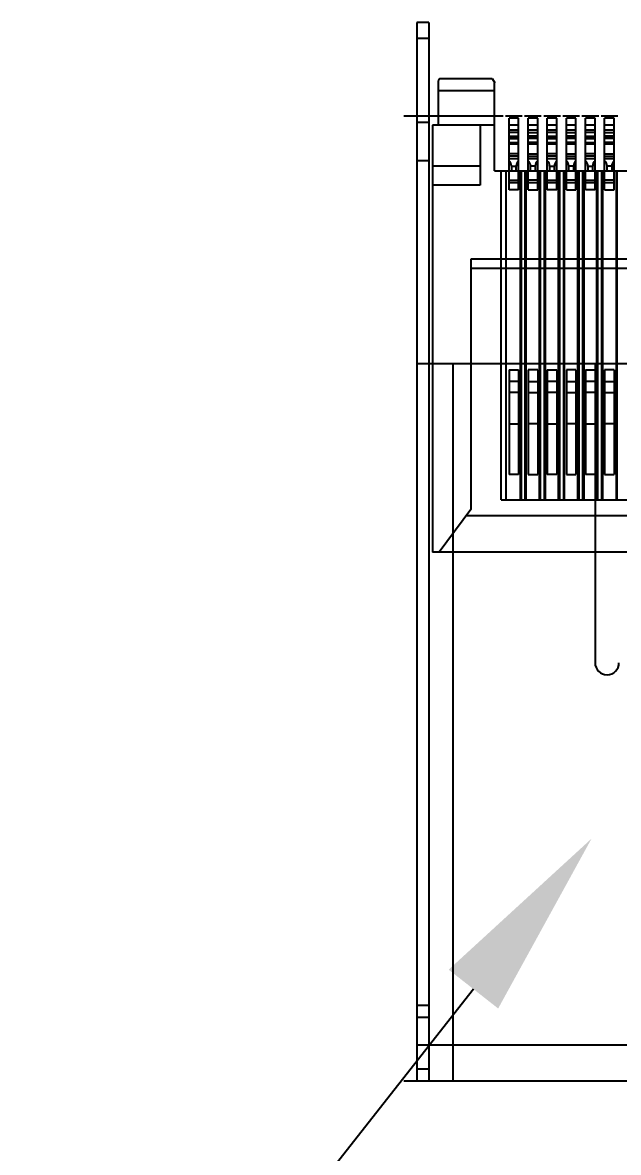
# Model space of a CAD drawing. Header units: millimetres. Extents: x 753 to 1632, y 352 to 973.
# Drawn here: x 1016.78 to 1029.24, y 646.14 to 669.77 of the extents above; entities that cross this region are included whole.
import ezdxf
from ezdxf import colors
from ezdxf.entities.mleader import LeaderData, LeaderLine
from ezdxf.math import Vec2, Vec3

# ---------------------------------------------------------------- set-up
doc = ezdxf.new("R2010")
doc.units = ezdxf.units.MM
doc.header["$LTSCALE"] = 30.734
doc.linetypes.add('HIDDEN', pattern=[0.2, 0.1, -0.1])
doc.layers.get('0').update_dxf_attribs({"linetype": 'CONTINUOUS'})
doc.layers.add('5_ALL_CURVES', color=7, linetype='CONTINUOUS')
doc.layers.add('CURVES', color=7, linetype='CONTINUOUS')
doc.styles.get("Standard").update_dxf_attribs({"font": 'txt', "width": 0.85})

msp = doc.modelspace()

# ---------------------------------------------------------------- linework, layer by layer
at = {"color": 8, "linetype": 'Continuous'}
for p, q in [((1025.02568, 669.7712), (1025.02568, 647.63169)), ((1025.27568, 669.7712), (1025.02568, 669.7712)), ((1025.27568, 669.7712), (1025.27568, 647.63169)), ((1025.27568, 669.4412), (1025.02568, 669.4412)), ((1025.50068, 668.60169), (1025.47765, 668.5618)), ((1025.47768, 667.62329), (1025.47768, 668.56185)), ((1025.50068, 668.60169), (1026.60068, 668.60169)), ((1026.60068, 668.60169), (1026.65119, 668.51421)), ((1026.65068, 666.67049), (1026.65068, 668.51509)), ((1026.65068, 668.34188), (1025.47768, 668.34188)), ((1025.27568, 667.81169), (1025.02568, 667.81169)), ((1026.95068, 666.27049), (1026.95068, 667.77569)), ((1027.15068, 667.77569), (1026.95068, 667.77569)), ((1027.15068, 666.27049), (1027.15068, 667.77569)), ((1027.35068, 666.27049), (1027.35068, 667.77569)), ((1027.55068, 667.77569), (1027.35068, 667.77569)), ((1027.55068, 666.27049), (1027.55068, 667.77569)), ((1027.75068, 666.27049), (1027.75068, 667.77569)), ((1027.95068, 667.77569), (1027.75068, 667.77569)), ((1027.95068, 666.27049), (1027.95068, 667.77569)), ((1028.15068, 666.27049), (1028.15068, 667.77569)), ((1028.35068, 667.77569), (1028.15068, 667.77569)), ((1028.35068, 666.27049), (1028.35068, 667.77569)), ((1028.55068, 666.27049), (1028.55068, 667.77569)), ((1028.75068, 667.77569), (1028.55068, 667.77569)), ((1028.75068, 666.27049), (1028.75068, 667.77569)), ((1028.95068, 666.27049), (1028.95068, 667.77569)), ((1029.15068, 667.77569), (1028.95068, 667.77569)), ((1029.15068, 666.27049), (1029.15068, 667.77569)), ((1025.02568, 667.68669), (1025.27568, 667.68669)), ((1025.35068, 667.62329), (1025.35068, 658.69869)), ((1026.65068, 667.62329), (1025.35068, 667.62329)), ((1026.35068, 667.62329), (1026.35068, 666.37329)), ((1027.15068, 667.62329), (1026.95068, 667.62329)), ((1027.55068, 667.62329), (1027.35068, 667.62329)), ((1027.95068, 667.62329), (1027.75068, 667.62329)), ((1028.35068, 667.62329), (1028.15068, 667.62329)), ((1028.75068, 667.62329), (1028.55068, 667.62329)), ((1029.15068, 667.62329), (1028.95068, 667.62329)), ((1027.15068, 667.52329), (1026.95068, 667.52329)), ((1027.15068, 667.46951), (1026.95068, 667.46951)), ((1026.95068, 667.3988), (1027.15068, 667.3988)), ((1027.15068, 667.37569), (1026.95068, 667.37569)), ((1026.95068, 667.3464), (1027.15068, 667.3464)), ((1027.55068, 667.52329), (1027.35068, 667.52329)), ((1027.35068, 667.46951), (1027.55068, 667.46951)), ((1027.55068, 667.3988), (1027.35068, 667.3988)), ((1027.55068, 667.37569), (1027.35068, 667.37569)), ((1027.55068, 667.3464), (1027.35068, 667.3464)), ((1027.95068, 667.52329), (1027.75068, 667.52329)), ((1027.95068, 667.46951), (1027.75068, 667.46951)), ((1027.75068, 667.3988), (1027.95068, 667.3988)), ((1027.95068, 667.37569), (1027.75068, 667.37569)), ((1027.75068, 667.3464), (1027.95068, 667.3464)), ((1028.35068, 667.52329), (1028.15068, 667.52329)), ((1028.15068, 667.46951), (1028.35068, 667.46951)), ((1028.35068, 667.3988), (1028.15068, 667.3988)), ((1028.35068, 667.37569), (1028.15068, 667.37569)), ((1028.35068, 667.3464), (1028.15068, 667.3464)), ((1028.75068, 667.52329), (1028.55068, 667.52329)), ((1028.75068, 667.46951), (1028.55068, 667.46951)), ((1028.55068, 667.3988), (1028.75068, 667.3988)), ((1028.75068, 667.37569), (1028.55068, 667.37569)), ((1028.55068, 667.3464), (1028.75068, 667.3464)), ((1029.15068, 667.52329), (1028.95068, 667.52329)), ((1028.95068, 667.46951), (1029.15068, 667.46951)), ((1029.15068, 667.3988), (1028.95068, 667.3988)), ((1029.15068, 667.37569), (1028.95068, 667.37569)), ((1029.15068, 667.3464), (1028.95068, 667.3464)), ((1026.95068, 667.26034), (1027.15068, 667.26034)), ((1027.15068, 667.25498), (1026.95068, 667.25498)), ((1027.15068, 667.22569), (1026.95068, 667.22569)), ((1027.55068, 667.26034), (1027.35068, 667.26034)), ((1027.35068, 667.25498), (1027.55068, 667.25498)), ((1027.55068, 667.22569), (1027.35068, 667.22569)), ((1027.75068, 667.26034), (1027.95068, 667.26034)), ((1027.95068, 667.25498), (1027.75068, 667.25498)), ((1027.95068, 667.22569), (1027.75068, 667.22569)), ((1028.35068, 667.26034), (1028.15068, 667.26034)), ((1028.15068, 667.25498), (1028.35068, 667.25498)), ((1028.35068, 667.22569), (1028.15068, 667.22569)), ((1028.55068, 667.26034), (1028.75068, 667.26034)), ((1028.75068, 667.25498), (1028.55068, 667.25498)), ((1028.75068, 667.22569), (1028.55068, 667.22569)), ((1029.15068, 667.26034), (1028.95068, 667.26034)), ((1028.95068, 667.25498), (1029.15068, 667.25498)), ((1029.15068, 667.22569), (1028.95068, 667.22569)), ((1025.27568, 666.87835), (1025.02568, 666.87835)), ((1027.15068, 667.02833), (1026.95068, 667.02833)), ((1027.15068, 666.97907), (1026.95068, 666.97907)), ((1027.15068, 666.92049), (1026.95068, 666.92049)), ((1027.35068, 667.02833), (1027.55068, 667.02833)), ((1027.35068, 666.97907), (1027.55068, 666.97907)), ((1027.55068, 666.92049), (1027.35068, 666.92049)), ((1027.95068, 667.02833), (1027.75068, 667.02833)), ((1027.95068, 666.97907), (1027.75068, 666.97907)), ((1027.95068, 666.92049), (1027.75068, 666.92049)), ((1028.15068, 667.02833), (1028.35068, 667.02833)), ((1028.15068, 666.97907), (1028.35068, 666.97907)), ((1028.35068, 666.92049), (1028.15068, 666.92049)), ((1028.75068, 667.02833), (1028.55068, 667.02833)), ((1028.75068, 666.97907), (1028.55068, 666.97907)), ((1028.75068, 666.92049), (1028.55068, 666.92049)), ((1028.95068, 667.02833), (1029.15068, 667.02833)), ((1028.95068, 666.97907), (1029.15068, 666.97907)), ((1029.15068, 666.92049), (1028.95068, 666.92049)), ((1025.35068, 666.77329), (1026.35068, 666.77329)), ((1026.65068, 666.67049), (1041.45068, 666.67049)), ((1026.78863, 659.78769), (1026.78863, 666.67049)), ((1026.89191, 659.78769), (1026.89191, 666.67049)), ((1027.00068, 666.77049), (1027.00068, 666.67049)), ((1027.00068, 666.77049), (1027.10068, 666.77049)), ((1027.10068, 666.67049), (1027.10068, 666.77049)), ((1027.18863, 659.78769), (1027.18863, 666.67049)), ((1027.20946, 659.78769), (1027.20946, 666.67049)), ((1027.29191, 659.78769), (1027.29191, 666.67049)), ((1027.31273, 659.78769), (1027.31273, 666.67049)), ((1027.40068, 666.67049), (1027.40068, 666.77049)), ((1027.50068, 666.77049), (1027.40068, 666.77049)), ((1027.50068, 666.77049), (1027.50068, 666.67049)), ((1027.58863, 659.78769), (1027.58863, 666.67049)), ((1027.60946, 659.78769), (1027.60946, 666.67049)), ((1027.69191, 659.78769), (1027.69191, 666.67049)), ((1027.71273, 659.78769), (1027.71273, 666.67049)), ((1027.80068, 666.77049), (1027.80068, 666.67049)), ((1027.80068, 666.77049), (1027.90068, 666.77049)), ((1027.90068, 666.67049), (1027.90068, 666.77049)), ((1027.98863, 659.78769), (1027.98863, 666.67049)), ((1028.00946, 666.67049), (1028.00946, 659.78769)), ((1028.09191, 666.67049), (1028.09191, 659.78769)), ((1028.11273, 659.78769), (1028.11273, 666.67049)), ((1028.20068, 666.67049), (1028.20068, 666.77049)), ((1028.30068, 666.77049), (1028.20068, 666.77049)), ((1028.30068, 666.77049), (1028.30068, 666.67049)), ((1028.38863, 659.78769), (1028.38863, 666.67049)), ((1028.40946, 666.67049), (1028.40946, 659.78769)), ((1028.49191, 659.78769), (1028.49191, 666.67049)), ((1028.51273, 666.67049), (1028.51273, 659.78769)), ((1028.60068, 666.77049), (1028.60068, 666.67049)), ((1028.60068, 666.77049), (1028.70068, 666.77049)), ((1028.70068, 666.67049), (1028.70068, 666.77049)), ((1028.78863, 659.78769), (1028.78863, 666.67049)), ((1028.80946, 659.78769), (1028.80946, 666.67049)), ((1028.89191, 659.78769), (1028.89191, 666.67049)), ((1028.91273, 659.78769), (1028.91273, 666.67049)), ((1029.00068, 666.67049), (1029.00068, 666.77049)), ((1029.10068, 666.77049), (1029.00068, 666.77049)), ((1029.10068, 666.77049), (1029.10068, 666.67049)), ((1029.18863, 666.67049), (1029.18863, 659.78769)), ((1029.20946, 659.78769), (1029.20946, 666.67049)), ((1026.35068, 666.37329), (1025.35068, 666.37329)), ((1026.95068, 666.47907), (1027.15068, 666.47907)), ((1027.15068, 666.42049), (1026.95068, 666.42049)), ((1027.55068, 666.47907), (1027.35068, 666.47907)), ((1027.55068, 666.42049), (1027.35068, 666.42049)), ((1027.75068, 666.47907), (1027.95068, 666.47907)), ((1027.95068, 666.42049), (1027.75068, 666.42049)), ((1028.35068, 666.47907), (1028.15068, 666.47907)), ((1028.35068, 666.42049), (1028.15068, 666.42049)), ((1028.55068, 666.47907), (1028.75068, 666.47907)), ((1028.75068, 666.42049), (1028.55068, 666.42049)), ((1029.15068, 666.47907), (1028.95068, 666.47907)), ((1029.15068, 666.42049), (1028.95068, 666.42049)), ((1027.15068, 666.27049), (1026.95068, 666.27049)), ((1027.35068, 666.27049), (1027.55068, 666.27049)), ((1027.95068, 666.27049), (1027.75068, 666.27049)), ((1028.15068, 666.27049), (1028.35068, 666.27049)), ((1028.75068, 666.27049), (1028.55068, 666.27049)), ((1028.95068, 666.27049), (1029.15068, 666.27049)), ((1026.15068, 664.82569), (1026.15068, 659.58769)), ((1041.95068, 664.82569), (1026.15068, 664.82569)), ((1041.95068, 664.62572), (1026.15068, 664.62572)), ((1043.37568, 662.63169), (1025.02568, 662.63169)), ((1025.77568, 662.63169), (1025.77568, 647.63169)), ((1028.75068, 662.63169), (1028.75068, 656.38169)), ((1026.95068, 662.51176), (1026.95068, 660.32022)), ((1026.95068, 662.51176), (1027.15068, 662.51176)), ((1027.15068, 662.51176), (1027.15068, 660.32022)), ((1027.35068, 662.51176), (1027.35068, 660.32022)), ((1027.55068, 662.51176), (1027.35068, 662.51176)), ((1027.55068, 662.51176), (1027.55068, 660.32022)), ((1027.75068, 662.51176), (1027.75068, 660.32022)), ((1027.75068, 662.51176), (1027.95068, 662.51176)), ((1027.95068, 662.51176), (1027.95068, 660.32022)), ((1028.15068, 662.51176), (1028.15068, 660.32022)), ((1028.35068, 662.51176), (1028.15068, 662.51176)), ((1028.35068, 662.51176), (1028.35068, 660.32022)), ((1028.55068, 662.51176), (1028.55068, 660.32022)), ((1028.55068, 662.51176), (1028.75068, 662.51176)), ((1028.95068, 662.51176), (1028.95068, 660.32022)), ((1029.15068, 662.51176), (1028.95068, 662.51176)), ((1029.15068, 662.51176), (1029.15068, 660.32022)), ((1027.15068, 662.26604), (1026.95068, 662.26604)), ((1027.35068, 662.26604), (1027.55068, 662.26604)), ((1027.95068, 662.26604), (1027.75068, 662.26604)), ((1028.15068, 662.26604), (1028.35068, 662.26604)), ((1028.75068, 662.26604), (1028.55068, 662.26604)), ((1028.95068, 662.26604), (1029.15068, 662.26604)), ((1027.15068, 662.03631), (1026.95068, 662.03631)), ((1027.35068, 662.03631), (1027.55068, 662.03631)), ((1027.95068, 662.03631), (1027.75068, 662.03631)), ((1028.15068, 662.03631), (1028.35068, 662.03631)), ((1028.75068, 662.03631), (1028.55068, 662.03631)), ((1028.95068, 662.03631), (1029.15068, 662.03631)), ((1026.95068, 661.3821), (1027.15068, 661.3821)), ((1027.55068, 661.3821), (1027.35068, 661.3821)), ((1027.75068, 661.3821), (1027.95068, 661.3821)), ((1028.35068, 661.3821), (1028.15068, 661.3821)), ((1028.55068, 661.3821), (1028.75068, 661.3821)), ((1029.15068, 661.3821), (1028.95068, 661.3821)), ((1027.15068, 660.32022), (1026.95068, 660.32022)), ((1027.35068, 660.32022), (1027.55068, 660.32022)), ((1027.95068, 660.32022), (1027.75068, 660.32022)), ((1028.15068, 660.32022), (1028.35068, 660.32022)), ((1028.75068, 660.32022), (1028.55068, 660.32022)), ((1028.95068, 660.32022), (1029.15068, 660.32022)), ((1026.78863, 659.78769), (1041.31273, 659.78769)), ((1026.15068, 659.58769), (1025.49028, 658.69869)), ((1042.04706, 659.45794), (1026.0543, 659.45794)), ((1042.75068, 658.69869), (1025.35068, 658.69869)), ((1025.27568, 649.21169), (1025.02568, 649.21169)), ((1025.27568, 648.96169), (1025.02568, 648.96169)), ((1043.07568, 648.38169), (1025.02568, 648.38169)), ((1025.27568, 647.88169), (1025.02568, 647.88169)), ((1043.37568, 647.63169), (1025.02568, 647.63169))]:
    msp.add_line(p, q, dxfattribs=at)
msp.add_arc((1029.00068, 656.38169), 0.25, 180, 0, dxfattribs=at)
for centre, major_axis, start_param, end_param in [((1026.85068, 666.77049), (0.10057, 0.11129), -0.83594778, 0.00512089), ((1027.25068, 666.77049), (0.00002, 0.15), 0.72988127, 1.57094994), ((1027.25068, 666.77049), (0.14243, -0.04706), 0.31908903, 1.1601577), ((1027.65068, 666.77049), (-0.09517, 0.11595), 0.04244153, 0.8835102), ((1027.65068, 666.77049), (0.12549, 0.08217), -0.57976647, 0.2613022), ((1028.05068, 666.77049), (0.00002, 0.15), 0.72988127, 1.57094994), ((1028.05068, 666.77049), (0.15, -0.00002), 0.00011498, 0.84118365), ((1028.45068, 666.77049), (0.01354, 0.14939), 0.82014379, 1.66121246), ((1028.45068, 666.77049), (0.10984, -0.10215), 0.74915146, 1.59022013), ((1028.85068, 666.77049), (0.15, 0.00006), 2.30010461, 3.14117328), ((1028.85068, 666.77049), (0.12649, 0.08063), -0.56751179, 0.27355688), ((1029.25068, 666.77049), (0.11183, -0.09997), 3.03000475, 3.87107342)]:
    msp.add_ellipse(centre, major_axis=major_axis, ratio=1, start_param=start_param, end_param=end_param, dxfattribs=at)
at = {"layer": '5_ALL_CURVES', "color": 8, "linetype": 'HIDDEN'}
for p, q in [((1025.55068, 647.63169), (1024.75068, 647.63169)), ((1027.22568, 647.63169), (1026.87568, 647.63169)), ((1027.62568, 647.63169), (1027.27568, 647.63169)), ((1028.02568, 647.63169), (1027.67568, 647.63169)), ((1028.42568, 647.63169), (1028.07568, 647.63169)), ((1028.82568, 647.63169), (1028.47568, 647.63169)), ((1029.22568, 647.63169), (1028.87568, 647.63169))]:
    msp.add_line(p, q, dxfattribs=at)
at = {"layer": 'CURVES', "color": 8, "linetype": 'HIDDEN'}
for p, q in [((1026.82568, 667.81169), (1024.75068, 667.81169)), ((1027.22568, 667.81169), (1026.87568, 667.81169)), ((1027.62568, 667.81169), (1027.27568, 667.81169)), ((1028.02568, 667.81169), (1027.67568, 667.81169)), ((1028.42568, 667.81169), (1028.07568, 667.81169)), ((1028.82568, 667.81169), (1028.47568, 667.81169)), ((1029.22568, 667.81169), (1028.87568, 667.81169))]:
    msp.add_line(p, q, dxfattribs=at)

# ---------------------------------------------------------------- leaders
at = {"color": 6}
ml = msp.add_multileader_mtext('Standard', dxfattribs=at)
ml.set_content('{\\fSimSun|b0|i0|c134|p2;卧式8087}', color=6)
ml.set_leader_properties()
ml.build(insert=Vec2(0, 0))
ml.multileader.update_dxf_attribs({"text_right_attachment_type": 6, "dogleg_length": 0.36})
ctx = ml.context
ctx.base_point, ctx.plane_origin = Vec3(946.30893, 579.33119), Vec3(1028.67637, 652.70435)
ctx.right_attachment, ctx.text_align_type = 6, 2
notes = []
notes.append((ctx, [(0, (1, 1, 0), (969.27449, 577.03119), (-1, 0), 0.36, [(0, [(1028.67637, 652.70435)], 0, [])])]))
ctx.mtext.insert, ctx.mtext.alignment, ctx.mtext.flow_direction = Vec3(966.91449, 581.63119), 3, 5
for ctx, leaders in notes:
    for number, flags, end, landing, length, lines in leaders:
        leader = LeaderData()
        leader.index, (leader.has_last_leader_line, leader.has_dogleg_vector, leader.attachment_direction) = number, flags
        leader.last_leader_point, leader.dogleg_vector, leader.dogleg_length = Vec3(end), Vec3(landing), length
        for number, points, colour, breaks in lines:
            line = LeaderLine()
            line.index, line.vertices, line.color, line.breaks = number, Vec3.list(points), colors.encode_raw_color(colour), breaks
            leader.lines.append(line)
        ctx.leaders.append(leader)

doc.saveas('drawing.dxf')
